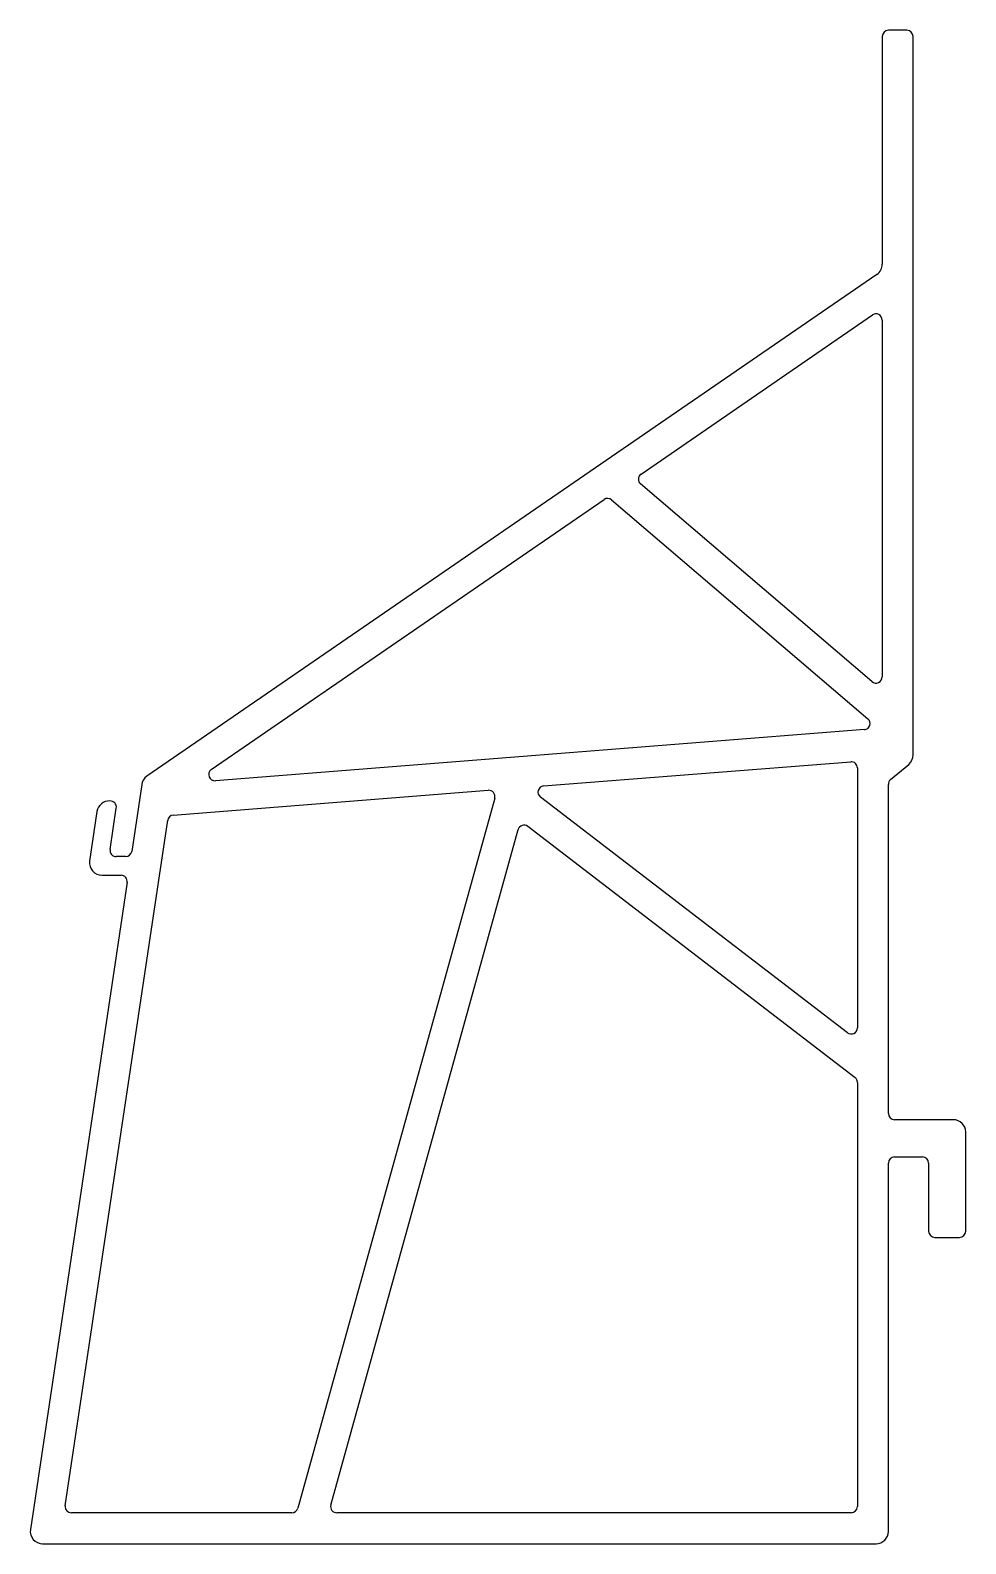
# Model space of a CAD drawing. Extents: x 2549 to 2700, y 1591 to 1836.
import ezdxf

# ---------------------------------------------------------------- set-up
doc = ezdxf.new("R2010")
doc.units = 0
doc.layers.get('0').update_dxf_attribs({"linetype": 'CONTINUOUS'})

msp = doc.modelspace()

# ---------------------------------------------------------------- linework, layer by layer
for p, q in [((2686.76, 1834.96), (2686.76, 1798.17)), ((2690.76, 1835.96), (2687.76, 1835.96)), ((2691.76, 1718.9), (2691.76, 1834.96)), ((2685.9, 1796.52), (2567.94, 1715.45)), ((2647.79, 1764.27), (2685.19, 1789.97)), ((2686.76, 1789.15), (2686.76, 1731.5)), ((2685.11, 1730.74), (2647.72, 1762.67)), ((2578.35, 1716.54), (2641.81, 1760.15)), ((2643.02, 1760.11), (2684.44, 1724.74)), ((2685.11, 1730.74), (2685.11, 1730.74)), ((2683.88, 1722.98), (2579.01, 1714.73)), ((2632.04, 1713.88), (2681.67, 1717.79)), ((2682.76, 1716.79), (2682.76, 1674.81)), ((2688.12, 1714.91), (2691.05, 1717.36)), ((2567.1, 1714.1), (2565.49, 1703.32)), ((2687.76, 1660.96), (2687.76, 1714.14)), ((2688.12, 1714.91), (2688.12, 1714.91)), ((2572.21, 1709.17), (2623.1, 1713.18)), ((2624.14, 1711.92), (2592.32, 1597.2)), ((2681.15, 1674.02), (2631.53, 1712.09)), ((2559.88, 1709.75), (2558.69, 1701.75)), ((2562, 1703.61), (2563, 1710.32)), ((2572.21, 1709.17), (2572.21, 1709.17)), ((2554.75, 1597.61), (2571.3, 1708.33)), ((2597.66, 1597.72), (2627.92, 1706.83)), ((2629.49, 1707.36), (2629.49, 1707.36)), ((2629.49, 1707.36), (2682.37, 1666.78)), ((2564.5, 1702.46), (2562.99, 1702.46)), ((2560.67, 1699.46), (2563.76, 1699.46)), ((2564.74, 1698.32), (2549.12, 1593.75)), ((2681.15, 1674.02), (2681.15, 1674.02)), ((2682.76, 1665.99), (2682.76, 1597.46)), ((2698.26, 1659.96), (2688.76, 1659.96)), ((2700.26, 1641.96), (2700.26, 1657.96)), ((2687.76, 1593.46), (2687.76, 1652.96)), ((2688.76, 1653.96), (2693.26, 1653.96)), ((2694.26, 1652.96), (2694.26, 1641.96)), ((2695.26, 1640.96), (2699.26, 1640.96)), ((2591.36, 1596.46), (2555.74, 1596.46)), ((2681.76, 1596.46), (2598.63, 1596.46)), ((2551.1, 1591.46), (2685.76, 1591.46))]:
    msp.add_line(p, q)
for centre, radius, start, end in [((2687.76, 1834.96), 1, 90, 180), ((2690.76, 1834.96), 1, 0, 90), ((2684.76, 1798.17), 2, 304.8996, 0), ((2685.76, 1789.15), 1, 0, 124.5002), ((2648.36, 1763.44), 1, 124.5001, 230.1193), ((2642.39, 1759.34), 1, 50.4509, 125.4056), ((2685.76, 1731.5), 1, 229.4999, 0), ((2683.79, 1723.97), 1, 275.302, 49.5001), ((2689.76, 1718.9), 2, 309.9972, 0), ((2578.93, 1715.72), 1, 125.4056, 274.5001), ((2681.76, 1716.79), 1, 0, 95.2617), ((2569.08, 1713.81), 2, 124.8996, 171.5004), ((2688.76, 1714.14), 1, 129.9972, 180), ((2623.18, 1712.18), 1, 345.0545, 94.5), ((2632.14, 1712.89), 1, 95.2617, 232.5), ((2561.86, 1709.46), 2, 87.4895, 171.8402), ((2562.01, 1710.46), 1, 351.4991, 93.5507), ((2572.29, 1708.18), 1, 94.5, 171.5), ((2628.88, 1706.56), 1, 52.5, 164.5), ((2560.67, 1701.46), 2, 171.8402, 270), ((2562.99, 1703.46), 1, 171.839, 270), ((2564.5, 1703.46), 1, 270, 351.5004), ((2563.76, 1698.46), 1, 351.5001, 90), ((2681.76, 1674.81), 1, 232.5, 0), ((2681.76, 1665.99), 1, 0, 52.5), ((2688.76, 1660.96), 1, 180, 270), ((2698.26, 1657.96), 2, 0, 90), ((2688.76, 1652.96), 1, 90, 180), ((2693.26, 1652.96), 1, 0, 90), ((2695.26, 1641.96), 1, 180, 270), ((2699.26, 1641.96), 1, 270, 0), ((2555.74, 1597.46), 1, 171.8398, 270), ((2591.36, 1597.46), 1, 270, 344.5), ((2598.63, 1597.46), 1, 165.0545, 270), ((2681.76, 1597.46), 1, 270, 0), ((2551.1, 1593.46), 2, 171.8399, 270), ((2685.76, 1593.46), 2, 270, 360)]:
    msp.add_arc(centre, radius, start, end)

doc.saveas('drawing.dxf')
